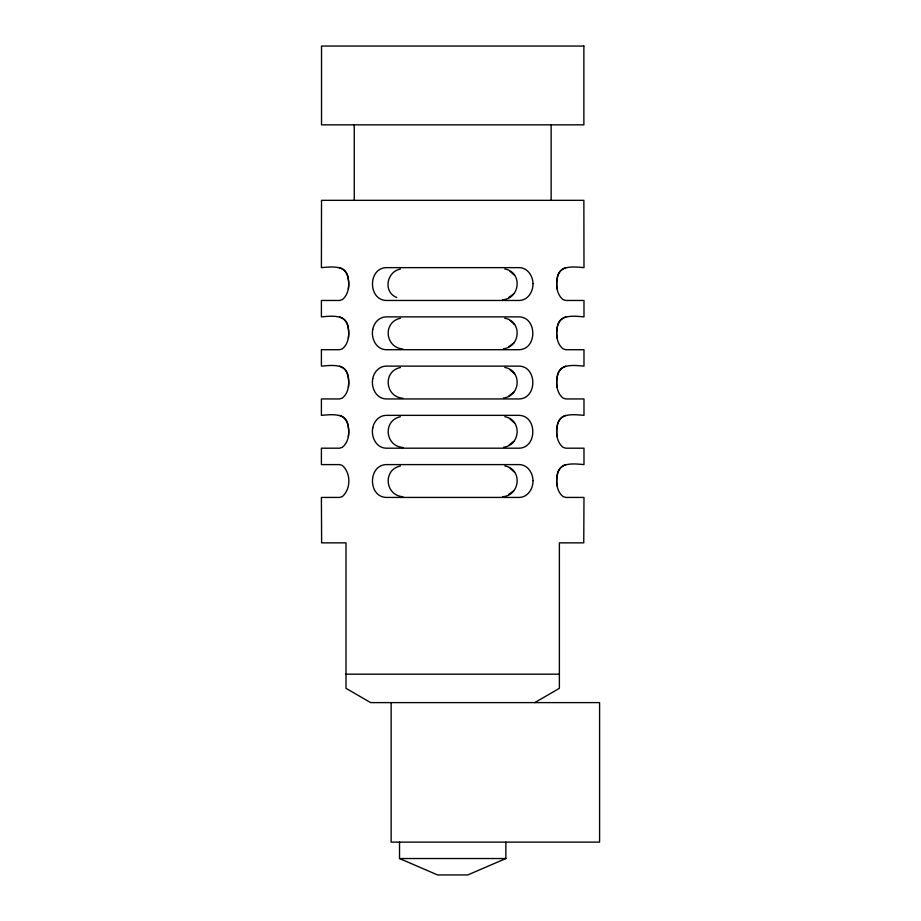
<?xml version="1.0" encoding="UTF-8"?>
<svg xmlns="http://www.w3.org/2000/svg" width="921" height="921" viewBox="0 0 921 921"><rect width="100%" height="100%" fill="white"/><g stroke="black" fill="none" stroke-linecap="round" stroke-linejoin="round"><path stroke-width="1.38" d="M391.137 702.608L391.137 842.128L599.594 842.128L599.594 702.608L370.645 702.608L346.008 688.344L346.008 542.86L321.625 542.86L321.406 497.432L339.584 497.432L342.267 496.615C351.062 489.086 351.062 472.945 342.267 465.416L339.584 464.598L321.406 464.598L321.406 448.193L339.584 448.193L342.278 447.364C348.506 442.483 349.531 433.584 348.219 426.239C346.837 412.355 331.479 414.508 321.406 415.359L321.406 398.943L339.584 398.943L342.278 398.125C348.506 393.244 349.531 384.333 348.219 377C346.837 363.116 331.479 365.269 321.406 366.121L321.406 349.704L339.584 349.704L342.278 348.886C348.506 343.994 349.531 335.094 348.219 327.761C346.837 313.877 331.479 316.018 321.406 316.882L321.406 300.465L339.584 300.465L342.278 299.636C348.506 294.755 349.531 285.855 348.219 278.522C346.837 264.626 331.479 266.779 321.406 267.643L321.521 200.341L583.868 200.341L583.983 267.643C573.91 266.779 558.552 264.626 557.17 278.522C555.858 285.855 556.883 294.755 563.111 299.636L565.805 300.465L583.983 300.465L583.983 316.882C573.91 316.018 558.552 313.877 557.17 327.761C555.858 335.094 556.883 343.994 563.111 348.886L565.805 349.704L583.983 349.704L583.983 366.121C573.91 365.269 558.552 363.116 557.17 377C555.858 384.333 556.883 393.244 563.111 398.125L565.805 398.943L583.983 398.943L583.983 415.359C573.91 414.508 558.552 412.355 557.17 426.239C555.858 433.584 556.883 442.483 563.111 447.364L565.805 448.193L583.983 448.193L583.983 464.598C573.91 463.747 558.552 461.594 557.17 475.489C555.858 482.823 556.883 491.722 563.111 496.603L565.805 497.432L583.983 497.432L583.764 542.86L559.381 542.86L559.381 688.344L534.744 702.608M348.368 288.837C349.508 281.285 348.253 270.014 339.584 267.643M348.368 338.076C349.508 330.524 348.253 319.253 339.584 316.882M348.368 387.315C349.508 379.763 348.253 368.504 339.584 366.121M348.368 436.554C349.508 429.002 348.253 417.743 339.584 415.359M503.419 348.771C520.63 346.895 522.253 321.245 504.823 318.217M503.419 398.022C520.63 396.134 522.253 370.495 504.823 367.456M503.419 447.261C520.63 445.373 522.253 419.734 504.823 416.706M502.486 299.762C520.33 298.703 522.783 272.156 504.823 268.978M502.486 496.73C520.33 495.671 522.783 469.123 504.823 465.945M509.014 346.572L513.814 342.888M509.014 395.811L513.814 392.127M509.014 445.05L513.814 441.366M508.668 297.518L513.561 293.914M508.668 494.485L513.561 490.881M505.859 842.128L505.859 858.533L467.764 874.95L437.625 874.95L399.53 858.533L399.53 842.128M400.416 269.024C386.544 271.776 382.86 291.888 396.721 297.518M400.416 318.275C382.641 321.936 384.932 347.689 402.914 349.001M400.416 367.514C382.641 371.186 384.932 396.928 402.914 398.252M400.416 416.753C382.641 420.425 384.932 446.167 402.914 447.491M400.416 465.991C382.641 469.664 384.932 495.406 402.914 496.73M565.805 267.643C557.136 270.014 555.881 281.285 557.021 288.837M565.805 316.882C557.136 319.253 555.881 330.524 557.021 338.076M565.805 366.121C557.136 368.504 555.881 379.763 557.021 387.315M565.805 415.359C557.136 417.743 555.881 429.002 557.021 436.554M565.805 464.598C557.136 466.982 555.881 478.241 557.021 485.793M346.008 674.172L559.381 674.172M399.53 858.533L505.859 858.533M510.096 271.407L514.574 275.321M510.096 320.658L514.574 324.56M510.096 369.897L514.574 373.799M510.096 419.136L514.574 423.05M510.096 468.375L514.574 472.289M551.138 124.842L551.138 200.341M354.251 124.842L354.251 200.341M372.752 329.442C370.887 338.226 376.102 349.416 386.003 349.704L519.386 349.704C537.3 348.932 537.265 317.641 519.386 316.882L386.003 316.882C379.061 317.054 373.903 322.926 372.752 329.442M372.752 378.681C370.887 387.465 376.102 398.655 386.003 398.943L519.386 398.943C537.3 398.171 537.265 366.88 519.386 366.121L386.003 366.121C379.061 366.305 373.903 372.165 372.752 378.681M372.752 427.931C370.887 436.715 376.102 447.894 386.003 448.193L519.386 448.193C537.3 447.41 537.265 416.131 519.386 415.359L386.003 415.359C379.061 415.544 373.903 421.404 372.752 427.931M532.994 283.656C533.236 291.543 527.94 300.269 519.386 300.465L386.003 300.465C368.009 299.613 367.94 268.471 386.003 267.643L519.386 267.643C527.629 267.781 532.925 276.024 532.994 283.656M532.994 480.624C533.236 488.51 527.94 497.236 519.386 497.432L386.003 497.432C368.009 496.58 367.94 465.439 386.003 464.598L519.386 464.598C527.629 464.737 532.925 472.991 532.994 480.624M583.868 46.05L321.521 46.05L321.521 124.842L583.868 124.842L583.868 46.05"/></g></svg>
